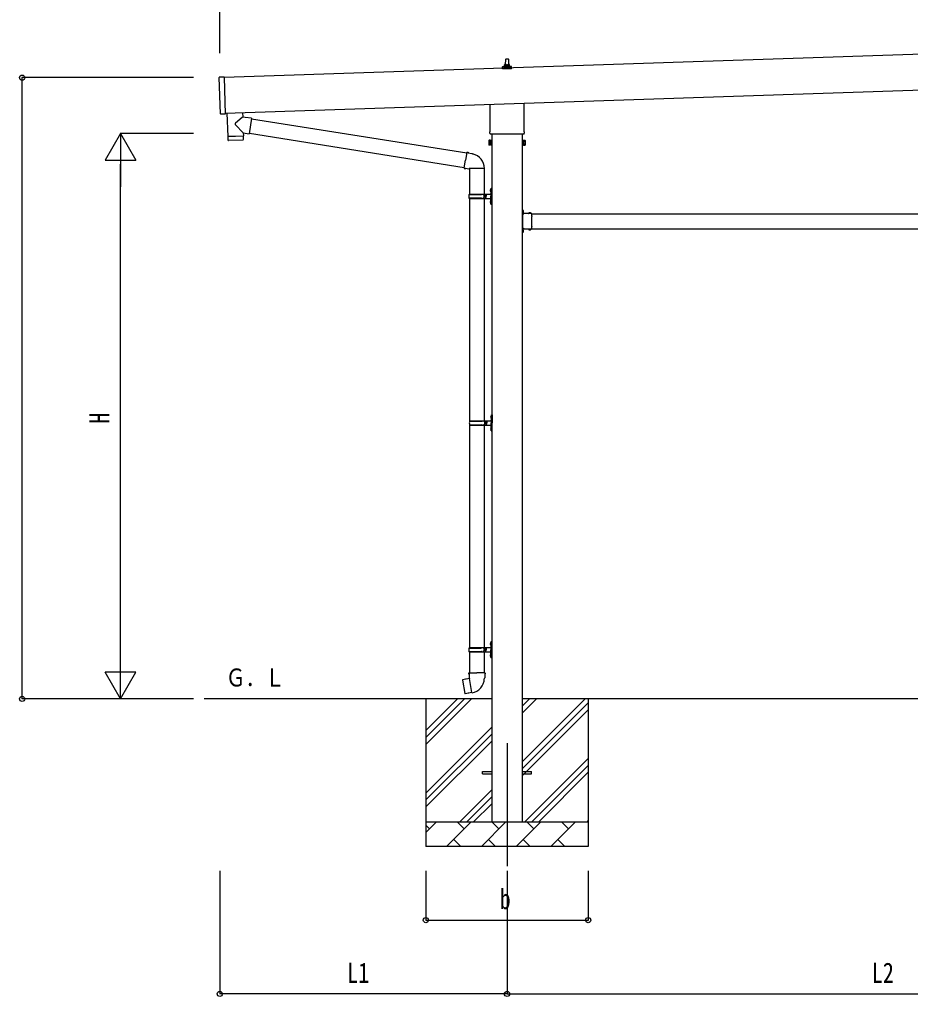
# Model space of a CAD drawing. Units: millimetres, scale not verified. Extents: x -10512 to 10512, y -7425 to 7425.
# Drawn here: x -4760 to -1136, y -3894 to 80 of the extents above; entities that cross this region are included whole.
import ezdxf
from ezdxf.enums import TextEntityAlignment as Align

# ---------------------------------------------------------------- set-up
doc = ezdxf.new("R2010")
doc.units = ezdxf.units.MM
doc.header["$LTSCALE"] = 30
for name, color, linetype in [('0-4_YKK_12', 2, 'Continuous'), ('0-5_YKK_13', 4, 'Continuous'), ('0-6_YKK_A1', 4, 'Continuous'), ('0-7_YKK_D', 6, 'Continuous')]:
    doc.layers.add(name, color=color, linetype=linetype)
doc.styles.add('ＭＳ ゴシック', font='')
doc.styles.get('ＭＳ ゴシック').set_extended_font_data('MS Gothic')

msp = doc.modelspace()

# ---------------------------------------------------------------- linework, layer by layer
at = {"layer": '0-4_YKK_12'}
msp.add_line((-2777.21, -2863.5), (-2777.21, -3363.5), dxfattribs=at)
at = {"layer": '0-5_YKK_13'}
for p, q in [((-2795.46, -119.74), (-2795.46, -112.03)), ((-2795.08, -111.24), (-2759.34, -111.24)), ((-2794.7, -111.05), (-2787.98, -109.42)), ((-2787.59, -109.24), (-2766.83, -109.24)), ((-2787.21, -108.45), (-2787.21, -104.24)), ((-2786.21, -104.24), (-2768.21, -104.24)), ((-2783.21, -104.24), (-2782.49, -80.71)), ((-2781.49, -79.74), (-2772.94, -79.74)), ((-2771.94, -80.71), (-2771.21, -104.24)), ((-2767.21, -108.45), (-2767.21, -104.24)), ((-2759.73, -111.05), (-2766.45, -109.42)), ((-2758.96, -119.74), (-2758.96, -112.03)), ((-3943.42, -303.54), (-3948.35, -155.62)), ((-3928.4, -153.95), (-3947.38, -154.58)), ((-2758.96, -119.74), (-2795.46, -119.74)), ((-2845.51, -373.73), (-2845.51, -264.22)), ((-2708.91, -259.66), (-2708.91, -373.73)), ((-3852.93, -297.94), (-3852.32, -316.12)), ((-3850.17, -380.77), (-3881.66, -348.25)), ((-3816.72, -321.18), (-3825.69, -384.25)), ((-3816.98, -323.01), (-2940.99, -462.48)), ((-3913.7, -395.91), (-3913.04, -408.94)), ((-3909.23, -394.76), (-3909.18, -395.76)), ((-3854.27, -392.92), (-3854.25, -393.92)), ((-3850.17, -380.77), (-3825.69, -384.25)), ((-3850.17, -380.77), (-3849.77, -392.77)), ((-3825.43, -382.42), (-2951.41, -521.57)), ((-2847.21, -382.5), (-2847.21, -377)), ((-2709.28, -386), (-2845.15, -386)), ((-2707.21, -377), (-2707.21, -382.5)), ((-3852.43, -409.87), (-3909.94, -411.79)), ((-2851.21, -412), (-2850.45, -410.69)), ((-2851.21, -412), (-2851.21, -429)), ((-2851.21, -429), (-2850.45, -430.31)), ((-2844.21, -415.59), (-2850.45, -415.59)), ((-2844.21, -425.41), (-2850.45, -425.41)), ((-2844.21, -430.31), (-2850.45, -430.31)), ((-2841.71, -429.7), (-2844.21, -429.7)), ((-2712.71, -429.7), (-2710.21, -429.7)), ((-2710.21, -415.59), (-2703.97, -415.59)), ((-2710.21, -425.41), (-2703.97, -425.41)), ((-2710.21, -430.31), (-2703.97, -430.31)), ((-2703.21, -412), (-2703.97, -410.69)), ((-2703.21, -429), (-2703.97, -430.31)), ((-2703.21, -412), (-2703.21, -429)), ((-2940.67, -460.66), (-2946.2, -492.03)), ((-2940.67, -460.66), (-2939.53, -458.68)), ((-2939.53, -458.68), (-2935.96, -459.31)), ((-2935.96, -459.31), (-2935.55, -461.66)), ((-2921.03, -464.48), (-2919.35, -466.11)), ((-2919.35, -466.11), (-2917.23, -466.56)), ((-2951.73, -523.39), (-2946.2, -492.03)), ((-2951.73, -523.39), (-2951.33, -525.65)), ((-2951.73, -523.39), (-2946.58, -524.21)), ((-2951.33, -525.65), (-2947.77, -526.27)), ((-2947.77, -526.27), (-2946.58, -524.21)), ((-2946.58, -524.21), (-2931.97, -526.52)), ((-2931.97, -526.52), (-2929.77, -525.54)), ((-2869.47, -525.93), (-2930.66, -525.93)), ((-2929.71, -525.93), (-2929.71, -629.5)), ((-2869.71, -525.93), (-2869.71, -629.5)), ((-2932.71, -631.5), (-2882.38, -631.5)), ((-2931.71, -629.5), (-2845.71, -629.5)), ((-2931.71, -629.5), (-2931.71, -631.5)), ((-2872.71, -629.5), (-2872.71, -634)), ((-2872.71, -634), (-2870.71, -634)), ((-2870.71, -634), (-2870.71, -638.5)), ((-2864.71, -629.5), (-2864.71, -638.5)), ((-2864.71, -634), (-2861.71, -634)), ((-2861.71, -634), (-2861.71, -638.5)), ((-2846.01, -612.35), (-2843.97, -613.35)), ((-2844.74, -610.35), (-2844.11, -610.35)), ((-2844.74, -610.35), (-2844.74, -618.65)), ((-2844.74, -618.65), (-2844.11, -618.65)), ((-2844.11, -610.35), (-2844.11, -618.65)), ((-2844.11, -610.35), (-2843.71, -610.75)), ((-2844.11, -618.65), (-2843.71, -618.25)), ((-2843.97, -613.35), (-2843.36, -614.5)), ((-2843.71, -606.5), (-2840.71, -605)), ((-2843.71, -606.5), (-2843.71, -638.5)), ((-2843.71, -610.75), (-2843.71, -618.25)), ((-2840.71, -605), (-2840.71, -638.5)), ((-2840.71, -605), (-2839.71, -605)), ((-2839.71, -605), (-2839.71, -638.5)), ((-2932.71, -645.5), (-2882.38, -645.5)), ((-2931.71, -647.5), (-2931.71, -645.5)), ((-2931.71, -647.5), (-2845.71, -647.5)), ((-2929.71, -647.5), (-2929.71, -1552)), ((-2872.71, -647.5), (-2872.71, -643)), ((-2872.71, -643), (-2870.71, -643)), ((-2870.71, -643), (-2870.71, -638.5)), ((-2869.71, -647.5), (-2869.71, -1552)), ((-2864.71, -647.5), (-2864.71, -638.5)), ((-2864.71, -643), (-2861.71, -643)), ((-2861.71, -643), (-2861.71, -638.5)), ((-2846.01, -660.35), (-2843.97, -661.35)), ((-2844.74, -658.35), (-2844.11, -658.35)), ((-2844.74, -658.35), (-2844.74, -666.65)), ((-2844.74, -666.65), (-2844.11, -666.65)), ((-2844.11, -658.35), (-2844.11, -666.65)), ((-2844.11, -658.35), (-2843.71, -658.75)), ((-2844.11, -666.65), (-2843.71, -666.25)), ((-2843.97, -661.35), (-2843.36, -662.5)), ((-2843.71, -670.5), (-2843.71, -638.5)), ((-2843.71, -658.75), (-2843.71, -666.25)), ((-2843.71, -670.5), (-2840.71, -672)), ((-2840.71, -672), (-2840.71, -638.5)), ((-2840.71, -672), (-2839.71, -672)), ((-2839.71, -672), (-2839.71, -638.5)), ((-2713.11, -693), (-2714.71, -693)), ((-2714.71, -697.5), (-2713.11, -697.5)), ((-2713.11, -698.5), (-2714.71, -698.5)), ((-2709.01, -700.5), (-2714.71, -700.5)), ((-2713.11, -702.5), (-2714.71, -702.5)), ((-2714.71, -703.5), (-2713.11, -703.5)), ((-2713.11, -709.96), (-2713.11, -693)), ((-2713.11, -696.47), (-2713.11, -704.54)), ((-2713.11, -699.37), (-2710.45, -698.05)), ((-2713.11, -701.63), (-2710.45, -702.95)), ((-2676.71, -708.4), (-2713.11, -708.4)), ((-2712.71, -710), (-2709.71, -710)), ((-2712.71, -718.79), (-2712.71, -712)), ((-2712.25, -695.77), (-2712.41, -695.77)), ((-2712.25, -705.24), (-2712.41, -705.24)), ((-2689.45, -707.54), (-2689.45, -707.7)), ((-2680.68, -708.4), (-2688.75, -708.4)), ((-2685.84, -708.4), (-2687.16, -705.74)), ((-2683.59, -708.4), (-2682.26, -705.74)), ((-2679.98, -707.54), (-2679.98, -707.7)), ((-2676.71, -718.79), (-2676.71, -708.4)), ((-2712.71, -760.79), (-2712.71, -720.21)), ((-2676.71, -760.79), (-2676.71, -720.21)), ((-2713.11, -778.5), (-2714.71, -778.5)), ((-2713.11, -782.5), (-2714.71, -782.5)), ((-2713.11, -788), (-2714.71, -788)), ((-2713.11, -788), (-2713.11, -771.04)), ((-2676.71, -772.6), (-2713.11, -772.6)), ((-2713.11, -776.47), (-2713.11, -784.54)), ((-2713.11, -779.37), (-2710.45, -778.05)), ((-2713.11, -781.63), (-2710.45, -782.95)), ((-2712.71, -769), (-2712.71, -762.21)), ((-2709.71, -771), (-2712.71, -771)), ((-2712.25, -775.77), (-2712.41, -775.77)), ((-2712.25, -785.24), (-2712.41, -785.24)), ((-2689.45, -773.46), (-2689.45, -773.3)), ((-2680.68, -772.6), (-2688.75, -772.6)), ((-2685.84, -772.6), (-2687.16, -775.26)), ((-2683.59, -772.6), (-2682.26, -775.26)), ((-2679.98, -773.46), (-2679.98, -773.3)), ((-2676.71, -772.6), (-2676.71, -762.21)), ((-2843.51, -1534.85), (-2841.47, -1535.85)), ((-2842.24, -1532.85), (-2841.61, -1532.85)), ((-2842.24, -1532.85), (-2842.24, -1541.15)), ((-2842.24, -1541.15), (-2841.61, -1541.15)), ((-2841.61, -1532.85), (-2841.61, -1541.15)), ((-2841.61, -1532.85), (-2841.21, -1533.25)), ((-2841.61, -1541.15), (-2841.21, -1540.75)), ((-2841.47, -1535.85), (-2840.86, -1537)), ((-2841.21, -1529), (-2838.21, -1527.5)), ((-2841.21, -1529), (-2841.21, -1561)), ((-2841.21, -1533.25), (-2841.21, -1540.75)), ((-2838.21, -1527.5), (-2838.21, -1561)), ((-2838.21, -1527.5), (-2837.21, -1527.5)), ((-2837.21, -1527.5), (-2837.21, -1561)), ((-2930.21, -1554), (-2879.88, -1554)), ((-2930.21, -1568), (-2879.88, -1568)), ((-2929.71, -1569.99), (-2929.71, -2474.5)), ((-2929.21, -1552), (-2843.21, -1552)), ((-2929.21, -1552), (-2929.21, -1554)), ((-2929.21, -1570), (-2929.21, -1568)), ((-2929.21, -1570), (-2843.21, -1570)), ((-2870.21, -1552), (-2870.21, -1556.5)), ((-2870.21, -1556.5), (-2868.21, -1556.5)), ((-2870.21, -1570), (-2870.21, -1565.5)), ((-2870.21, -1565.5), (-2868.21, -1565.5)), ((-2869.71, -1569.99), (-2869.71, -2474.5)), ((-2868.21, -1556.5), (-2868.21, -1561)), ((-2868.21, -1565.5), (-2868.21, -1561)), ((-2862.21, -1552), (-2862.21, -1561)), ((-2862.21, -1556.5), (-2859.21, -1556.5)), ((-2862.21, -1570), (-2862.21, -1561)), ((-2862.21, -1565.5), (-2859.21, -1565.5)), ((-2859.21, -1556.5), (-2859.21, -1561)), ((-2859.21, -1565.5), (-2859.21, -1561)), ((-2843.51, -1582.85), (-2841.47, -1583.85)), ((-2842.24, -1580.85), (-2841.61, -1580.85)), ((-2842.24, -1580.85), (-2842.24, -1589.15)), ((-2842.24, -1589.15), (-2841.61, -1589.15)), ((-2841.61, -1580.85), (-2841.61, -1589.15)), ((-2841.61, -1580.85), (-2841.21, -1581.25)), ((-2841.61, -1589.15), (-2841.21, -1588.75)), ((-2841.47, -1583.85), (-2840.86, -1585)), ((-2841.21, -1593), (-2841.21, -1561)), ((-2841.21, -1581.25), (-2841.21, -1588.75)), ((-2838.21, -1594.5), (-2838.21, -1561)), ((-2837.21, -1594.5), (-2837.21, -1561)), ((-2841.21, -1593), (-2838.21, -1594.5)), ((-2838.21, -1594.5), (-2837.21, -1594.5)), ((-2846.01, -2457.35), (-2843.97, -2458.35)), ((-2844.74, -2455.35), (-2844.11, -2455.35)), ((-2844.74, -2455.35), (-2844.74, -2463.65)), ((-2844.74, -2463.65), (-2844.11, -2463.65)), ((-2844.11, -2455.35), (-2844.11, -2463.65)), ((-2844.11, -2455.35), (-2843.71, -2455.75)), ((-2844.11, -2463.65), (-2843.71, -2463.25)), ((-2843.97, -2458.35), (-2843.36, -2459.5)), ((-2843.71, -2451.5), (-2840.71, -2450)), ((-2843.71, -2451.5), (-2843.71, -2483.5)), ((-2843.71, -2455.75), (-2843.71, -2463.25)), ((-2840.71, -2450), (-2840.71, -2483.5)), ((-2840.71, -2450), (-2839.71, -2450)), ((-2839.71, -2450), (-2839.71, -2483.5)), ((-2932.71, -2476.5), (-2882.38, -2476.5)), ((-2932.71, -2490.5), (-2882.38, -2490.5)), ((-2931.71, -2474.5), (-2845.71, -2474.5)), ((-2931.71, -2474.5), (-2931.71, -2476.5)), ((-2931.71, -2492.5), (-2931.71, -2490.5)), ((-2931.71, -2492.5), (-2845.71, -2492.5)), ((-2929.71, -2492.5), (-2929.71, -2577.43)), ((-2872.71, -2474.5), (-2872.71, -2479)), ((-2872.71, -2479), (-2870.71, -2479)), ((-2872.71, -2492.5), (-2872.71, -2488)), ((-2872.71, -2488), (-2870.71, -2488)), ((-2870.71, -2479), (-2870.71, -2483.5)), ((-2870.71, -2488), (-2870.71, -2483.5)), ((-2869.71, -2492.5), (-2869.71, -2577.43)), ((-2864.71, -2474.5), (-2864.71, -2483.5)), ((-2864.71, -2479), (-2861.71, -2479)), ((-2864.71, -2492.5), (-2864.71, -2483.5)), ((-2864.71, -2488), (-2861.71, -2488)), ((-2861.71, -2479), (-2861.71, -2483.5)), ((-2861.71, -2488), (-2861.71, -2483.5)), ((-2844.74, -2503.35), (-2844.11, -2503.35)), ((-2844.74, -2503.35), (-2844.74, -2511.65)), ((-2844.11, -2503.35), (-2844.11, -2511.65)), ((-2844.11, -2503.35), (-2843.71, -2503.75)), ((-2843.71, -2515.5), (-2843.71, -2483.5)), ((-2843.71, -2503.75), (-2843.71, -2511.25)), ((-2840.71, -2517), (-2840.71, -2483.5)), ((-2839.71, -2517), (-2839.71, -2483.5)), ((-2846.01, -2505.35), (-2843.97, -2506.35)), ((-2844.74, -2511.65), (-2844.11, -2511.65)), ((-2844.11, -2511.65), (-2843.71, -2511.25)), ((-2843.97, -2506.35), (-2843.36, -2507.5)), ((-2843.71, -2515.5), (-2840.71, -2517)), ((-2840.71, -2517), (-2839.71, -2517)), ((-2931.56, -2577.43), (-2933.71, -2578.21)), ((-2933.71, -2578.21), (-2933.71, -2581.83)), ((-2933.71, -2581.83), (-2931.47, -2582.64)), ((-2931.56, -2577.43), (-2899.71, -2577.43)), ((-2931.56, -2577.43), (-2931.47, -2582.64)), ((-2931.47, -2582.64), (-2931.21, -2597.43)), ((-2867.86, -2577.43), (-2899.71, -2577.43)), ((-2865.71, -2581.83), (-2867.95, -2582.64)), ((-2867.86, -2577.43), (-2865.71, -2578.21)), ((-2865.71, -2578.21), (-2865.71, -2581.83)), ((-2958.17, -2605.88), (-2958.98, -2607.05)), ((-2958.98, -2607.05), (-2949.36, -2661.61)), ((-2930.3, -2600.63), (-2958.17, -2605.88)), ((-2945.43, -2603.28), (-2945.64, -2603.52)), ((-2931.21, -2597.43), (-2929.86, -2599.43)), ((-2919.95, -2657.92), (-2930.08, -2600.45)), ((-2930.06, -2599.63), (-2930.06, -2600.33)), ((-2929.86, -2599.43), (-2929.89, -2599.43)), ((-2869.52, -2599.37), (-2869.6, -2601.53)), ((-2868.21, -2597.43), (-2869.52, -2599.37)), ((-2935.34, -2660.52), (-2935.62, -2660.36)), ((-2919.65, -2658.69), (-2919.89, -2658.02)), ((-2877.21, -2979), (-2839.71, -2979)), ((-2877.21, -2988), (-2877.21, -2979)), ((-2714.71, -2979), (-2677.21, -2979)), ((-2677.21, -2988), (-2677.21, -2979)), ((-2877.21, -2988), (-2839.71, -2988)), ((-2714.71, -2988), (-2677.21, -2988))]:
    msp.add_line(p, q, dxfattribs=at)
for points in [[(-3928.4, -153.95), (-3923.4, -303.87), (-3942.38, -304.5)], [(-3916.89, -300.07), (-3913.73, -394.91), (-3849.77, -392.77)], [(-3852.32, -316.12), (-3854.41, -317.89), (-3881.63, -340.92)], [(-3816.72, -321.18), (-3842.64, -317.5), (-3852.32, -316.12)], [(-3849.53, -406.83), (-3849.73, -393.77), (-3913.7, -395.91)], [(-2844.21, -430.31), (-2844.21, -410.69), (-2850.45, -410.69)], [(-2844.21, -429.7), (-2844.21, -411.3), (-2841.71, -411.3)], [(-2710.21, -429.7), (-2710.21, -411.3), (-2712.71, -411.3)], [(-2710.21, -430.31), (-2710.21, -410.69), (-2703.97, -410.69)], [(-2940.67, -460.66), (-2935.55, -461.66), (-2921.03, -464.48)], [(-2846.01, -616.65), (-2843.97, -615.65), (-2843.36, -614.5)], [(-2846.01, -664.65), (-2843.97, -663.65), (-2843.36, -662.5)], [(-2714.71, -708), (-2714.71, -702), (-2714.71, -699), (-2714.71, -693)], [(-2712.71, -712), (-2709.71, -712), (-2709.71, -708.4)], [(-2714.71, -788), (-2714.71, -782), (-2714.71, -779), (-2714.71, -773)], [(-2712.71, -769), (-2709.71, -769), (-2709.71, -772.6)], [(-2843.51, -1539.15), (-2841.47, -1538.15), (-2840.86, -1537)], [(-2843.51, -1587.15), (-2841.47, -1586.15), (-2840.86, -1585)], [(-2846.01, -2461.65), (-2843.97, -2460.65), (-2843.36, -2459.5)], [(-2846.01, -2509.65), (-2843.97, -2508.65), (-2843.36, -2507.5)], [(-2867.86, -2577.43), (-2867.95, -2582.64), (-2868.21, -2597.43)], [(-2943.18, -2603.06), (-2943.46, -2602.9), (-2945.43, -2603.28)], [(-2920.22, -2657.83), (-2948.2, -2662.43), (-2949.36, -2661.61)], [(-2933.15, -2659.96), (-2933.36, -2660.19), (-2935.34, -2660.52)]]:
    msp.add_lwpolyline(points, dxfattribs=at)
for points in [[(-2841.71, -431), (-2841.71, -410), (-2839.71, -410), (-2839.71, -431)], [(-2712.71, -431), (-2712.71, -410), (-2714.71, -410), (-2714.71, -431)]]:
    msp.add_lwpolyline(points, close=True, dxfattribs=at)
for centre, radius, start, end in [((-2794.46, -112.03), 1, 103.62699, 180), ((-2788.21, -108.45), 1, 283.62699, 0), ((-2783.13, -104.87), 4.13, 90, 171.17633), ((-2786.21, -105.24), 1, 90, 180), ((-2781.49, -80.74), 1, 90, 178.60509), ((-2773.88, -104.24), 4.83, 133.60282, 180), ((-2780.55, -104.24), 4.83, 0, 46.39718), ((-2772.94, -80.74), 1, 1.39491, 90), ((-2771.3, -104.87), 4.13, 8.82367, 90), ((-2768.21, -105.24), 1, 0, 90), ((-2766.21, -108.45), 1, 180, 256.37301), ((-2759.96, -112.03), 1, 0, 76.37301), ((-3947.35, -155.58), 1, 91.90915, 181.90915), ((-3942.42, -303.5), 1, 181.90915, 271.90915), ((-3878.25, -344.6), 5, 132.56466, 226.88314), ((-2843.21, -377), 4, 125.09963, 180), ((-2843.21, -382.5), 4, 180, 194.47751), ((-2843.21, -382.5), 4, 194.47751, 241.04498), ((-2711.21, -382.5), 4, 298.95502, 345.52249), ((-2711.21, -377), 4, 0, 54.90037), ((-2711.21, -382.5), 4, 345.52249, 0), ((-3910.04, -408.79), 3, 182.90915, 271.95747), ((-3852.53, -406.87), 3, 271.90915, 0.90915), ((-2846.87, -413.14), 4.34, 145.61575, 214.38425), ((-2834.97, -420.5), 16.24, 162.41205, 197.58795), ((-2846.87, -427.86), 4.34, 145.61575, 214.38425), ((-2707.56, -413.14), 4.34, 325.61575, 34.38425), ((-2719.45, -420.5), 16.24, 342.41205, 17.58795), ((-2707.56, -427.86), 4.34, 325.61575, 34.38425), ((-2929.77, -525.54), 60.3, 359.62495, 78), ((-2883.96, -638.5), 49.25, 171.82876, 180.00002), ((-2882.38, -629.5), 2, 270, 359.99998), ((-2840.41, -614.5), 6, 136.21765, 223.78235), ((-2845.71, -627.5), 2, 270, 359.99998), ((-2883.96, -638.5), 49.25, 180.00002, 188.17127), ((-2882.38, -647.5), 2, 0.00005, 90.00004), ((-2840.41, -662.5), 6, 136.21765, 223.78235), ((-2845.71, -649.5), 2, 0.00005, 90.00004), ((-2712.71, -708), 2, 180, 270), ((-2712.41, -696.47), 0.7, 90, 180), ((-2712.41, -704.54), 0.7, 180, 270), ((-2712.25, -696.63), 0.862, 39.12355, 90), ((-2712.25, -704.37), 0.862, 270, 320.87645), ((-2717.01, -700.5), 7, 0, 39.12355), ((-2717.01, -700.5), 7, 320.87645, 0), ((-2688.75, -707.7), 0.7, 180, 270), ((-2688.58, -707.54), 0.862, 129.12355, 180), ((-2684.71, -712.3), 7, 90, 129.12355), ((-2684.71, -712.3), 7, 50.87645, 90), ((-2680.68, -707.7), 0.7, 270, 0), ((-2680.84, -707.54), 0.862, 0, 50.87645), ((-2713.41, -719.5), 1, 314.427, 45.573), ((-2676.01, -719.5), 1, 134.427, 225.573), ((-2712.71, -773), 2, 90, 180), ((-2712.41, -776.47), 0.7, 90, 180), ((-2712.41, -784.54), 0.7, 180, 270), ((-2713.41, -761.5), 1, 314.427, 45.573), ((-2712.25, -776.63), 0.862, 39.12355, 90), ((-2712.25, -784.37), 0.862, 270, 320.87645), ((-2717.01, -780.5), 7, 0, 39.12355), ((-2717.01, -780.5), 7, 320.87645, 0), ((-2688.75, -773.3), 0.7, 90, 180), ((-2688.58, -773.46), 0.862, 180, 230.87645), ((-2684.71, -768.7), 7, 230.87645, 270), ((-2684.71, -768.7), 7, 270, 309.12355), ((-2680.68, -773.3), 0.7, 0, 90), ((-2680.84, -773.46), 0.862, 309.12355, 0), ((-2676.01, -761.5), 1, 134.427, 225.573), ((-2837.91, -1537), 6, 136.21765, 223.78235), ((-2843.21, -1550), 2, 270, 359.99998), ((-2881.46, -1561), 49.25, 171.82876, 180.00002), ((-2881.46, -1561), 49.25, 180.00002, 188.17127), ((-2879.88, -1552), 2, 270, 359.99998), ((-2879.88, -1570), 2, 0.00005, 90.00004), ((-2837.91, -1585), 6, 136.21765, 223.78235), ((-2843.21, -1572), 2, 0.00005, 90.00004), ((-2840.41, -2459.5), 6, 136.21765, 223.78235), ((-2883.96, -2483.5), 49.25, 171.82876, 180.00002), ((-2883.96, -2483.5), 49.25, 180.00002, 188.17127), ((-2882.38, -2474.5), 2, 270, 359.99998), ((-2882.38, -2492.5), 2, 0.00005, 90.00004), ((-2840.41, -2507.5), 6, 136.21765, 223.78235), ((-2845.71, -2472.5), 2, 270, 359.99998), ((-2845.71, -2494.5), 2, 0.00005, 90.00004), ((-2930.36, -2600.33), 0.3, 280.66842, 0), ((-2929.86, -2599.63), 0.2, 100, 180), ((-2929.86, -2599.43), 60.3, 279.96938, 358), ((-2920.17, -2658.13), 0.3, 20, 99.33158), ((-2919.46, -2658.62), 0.2, 200, 279.96938)]:
    msp.add_arc(centre, radius, start, end, dxfattribs=at)
at = {"layer": '0-6_YKK_A1'}
for p, q in [((1463.66, 24.47), (-3928.41, -155.23)), ((-3923.58, -300.15), (1468.49, -120.42)), ((-2839.71, -386), (-2839.71, -3183.5)), ((-2714.71, -3183.5), (-2714.71, -386)), ((-2676.71, -710.5), (222.29, -710.5)), ((-2709.71, -770.5), (-2714.21, -770.5)), ((-2676.71, -770.5), (222.29, -770.5)), ((-2839.71, -2683.5), (-4009.66, -2683.5)), ((-3107.21, -2683.5), (-3107.21, -3283.5)), ((-3107.21, -2868.55), (-2922.16, -2683.5)), ((-3107.21, -2840.27), (-2950.45, -2683.5)), ((-3107.21, -2811.98), (-2978.73, -2683.5)), ((260.29, -2683.5), (-2714.71, -2683.5)), ((-2714.71, -2938.6), (-2459.61, -2683.5)), ((-2714.71, -2740.61), (-2657.6, -2683.5)), ((-2714.71, -2712.32), (-2685.89, -2683.5)), ((-2714.71, -2966.88), (-2447.21, -2699.38)), ((-2447.21, -2683.5), (-2447.21, -3283.5)), ((-2714.71, -2995.17), (-2447.21, -2727.67)), ((-3107.21, -3066.54), (-2839.71, -2799.04)), ((-3107.21, -3094.82), (-2839.71, -2827.32)), ((-3107.21, -3123.11), (-2839.71, -2855.61)), ((-2705.05, -3183.5), (-2447.21, -2925.66)), ((-2676.77, -3183.5), (-2447.21, -2953.94)), ((-2648.49, -3183.5), (-2447.21, -2982.23)), ((-2969.61, -3183.5), (-2839.71, -3053.6)), ((-2941.33, -3183.5), (-2839.71, -3081.88)), ((-2913.04, -3183.5), (-2839.71, -3110.17)), ((-3107.21, -3183.5), (-2447.21, -3183.5)), ((-3107.21, -3226.39), (-3064.32, -3183.5)), ((-3092.87, -3212.05), (-3107.21, -3197.71)), ((-3022.9, -3283.5), (-2922.9, -3183.5)), ((-2951.45, -3212.05), (-2980, -3183.5)), ((-2881.48, -3283.5), (-2781.48, -3183.5)), ((-2810.03, -3212.05), (-2838.58, -3183.5)), ((-2740.05, -3283.5), (-2640.05, -3183.5)), ((-2668.61, -3212.05), (-2697.16, -3183.5)), ((-2598.63, -3283.5), (-2498.63, -3183.5)), ((-2527.19, -3212.05), (-2555.74, -3183.5)), ((-2450.5, -3183.5), (-2447.21, -3180.22)), ((-2994.34, -3254.95), (-2965.79, -3283.5)), ((-2852.92, -3254.95), (-2824.37, -3283.5)), ((-2711.5, -3254.95), (-2682.95, -3283.5)), ((-2570.08, -3254.95), (-2541.53, -3283.5)), ((-2447.21, -3283.5), (-3107.21, -3283.5))]:
    msp.add_line(p, q, dxfattribs=at)
msp.add_lwpolyline([(-2709.71, -710.5), (-2714.21, -710.5), (-2714.21, -770.5)], dxfattribs=at)
at = {"layer": '0-7_YKK_D'}
for p, q in [((-3945.82, -55.76), (-3945.82, 326.02)), ((-4053.26, -155.89), (-4750.85, -155.89)), ((-4749.85, -2683.5), (-4749.85, -155.89)), ((-4349.85, -383.5), (-4412.35, -491.75)), ((-4053.26, -383.5), (-4350.85, -383.5)), ((-4349.85, -383.5), (-4287.35, -491.75)), ((-4349.85, -383.5), (-4349.85, -600.01)), ((-4412.35, -491.75), (-4287.35, -491.75)), ((-4349.85, -2558.5), (-4349.85, -508.5)), ((-4349.85, -2683.5), (-4349.85, -2466.99)), ((-4349.85, -2683.5), (-4412.35, -2575.25)), ((-4287.35, -2575.25), (-4412.35, -2575.25)), ((-4349.85, -2683.5), (-4287.35, -2575.25)), ((-4053.26, -2683.5), (-4750.85, -2683.5)), ((-4053.26, -2683.5), (-4350.85, -2683.5)), ((-3945.82, -3383.5), (-3945.82, -3884.5)), ((-3107.21, -3383.5), (-3107.21, -3584.5)), ((-2777.21, -3383.5), (-2777.21, -3884.5)), ((-2777.21, -3383.5), (-2777.21, -3884.5)), ((-2447.21, -3383.5), (-2447.21, -3584.5)), ((-3107.21, -3583.5), (-2447.21, -3583.5)), ((-2777.21, -3883.5), (-3945.82, -3883.5)), ((-2777.21, -3883.5), (322.79, -3883.5))]:
    msp.add_line(p, q, dxfattribs=at)
for centre in [(-4749.85, -155.89), (-4749.85, -2683.5), (-3107.21, -3583.5), (-2447.21, -3583.5), (-3945.82, -3883.5), (-2777.21, -3883.5), (-2777.21, -3883.5)]:
    msp.add_circle(centre, 10.62, dxfattribs=at)

# ---------------------------------------------------------------- texts
at = {"layer": '0-6_YKK_A1', "style": 'ＭＳ ゴシック', "width": 0.8}
msp.add_text('Ｇ．Ｌ', height=73.31, dxfattribs=at).set_placement((-3921.22, -2655.05), align=Align.BOTTOM_LEFT)
at = {"layer": '0-7_YKK_D', "style": 'ＭＳ ゴシック', "width": 0.8}
msp.add_text('H', height=82.48, rotation=90, dxfattribs=at).set_placement((-4369.85, -1563.5), align=Align.BOTTOM_LEFT)
for s, p in [('b', (-2807.21, -3563.5)), ('L1', (-3427.51, -3863.5)), ('L2', (-1293.21, -3863.5))]:
    msp.add_text(s, height=82.48, dxfattribs=at).set_placement(p, align=Align.BOTTOM_LEFT)

doc.saveas('drawing.dxf')
